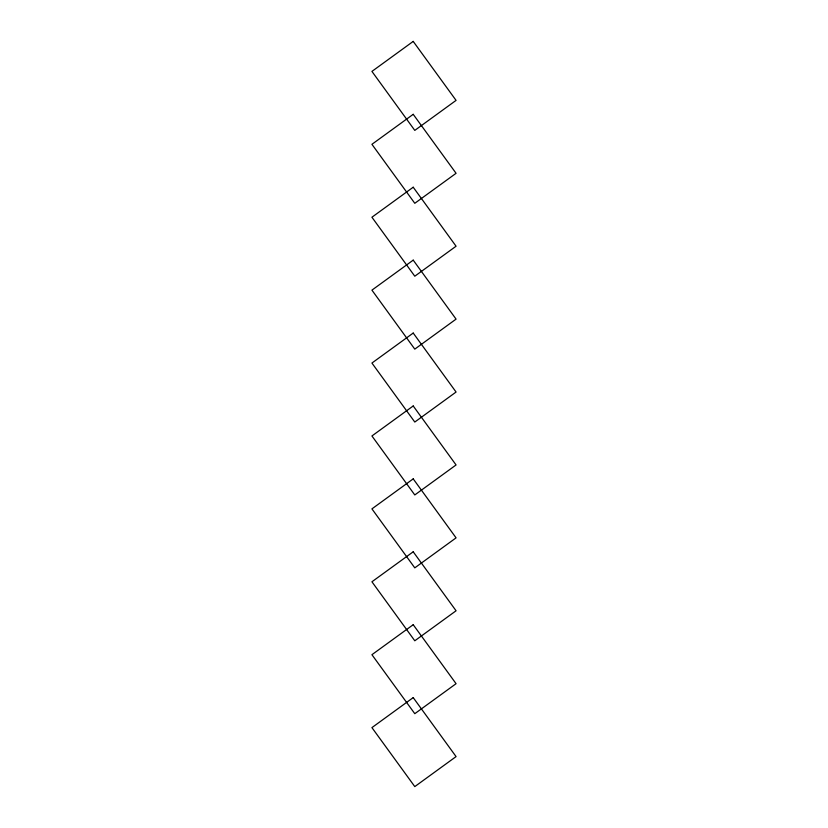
<?xml version="1.0" encoding="UTF-8"?>
<svg xmlns="http://www.w3.org/2000/svg" width="828" height="828" viewBox="0 0 828 828"><rect width="100%" height="100%" fill="white"/><g stroke="black" fill="none" stroke-linecap="round" stroke-linejoin="round"><path stroke-width="1.24" d="M413.213 41.4L371.927 71.405L414.787 130.389L456.073 100.385L413.213 41.4M413.213 114.316L371.927 144.31L414.787 203.295L456.073 173.3L413.213 114.316M413.213 187.221L371.927 217.226L414.787 276.21L456.073 246.216L413.213 187.221M413.213 260.137L371.927 290.142L414.787 349.126L456.073 319.122L413.213 260.137M413.213 333.053L371.927 363.047L414.787 422.042L456.073 392.037L413.213 333.053M413.213 405.958L371.927 435.963L414.787 494.947L456.073 464.953L413.213 405.958M413.213 478.874L371.927 508.878L414.787 567.863L456.073 537.858L413.213 478.874M413.213 551.79L371.927 581.784L414.787 640.779L456.073 610.774L413.213 551.79M413.213 624.705L371.927 654.7L414.787 713.684L456.073 683.69L413.213 624.705M413.213 697.611L371.927 727.615L414.787 786.6L456.073 756.595L413.213 697.611"/></g></svg>
